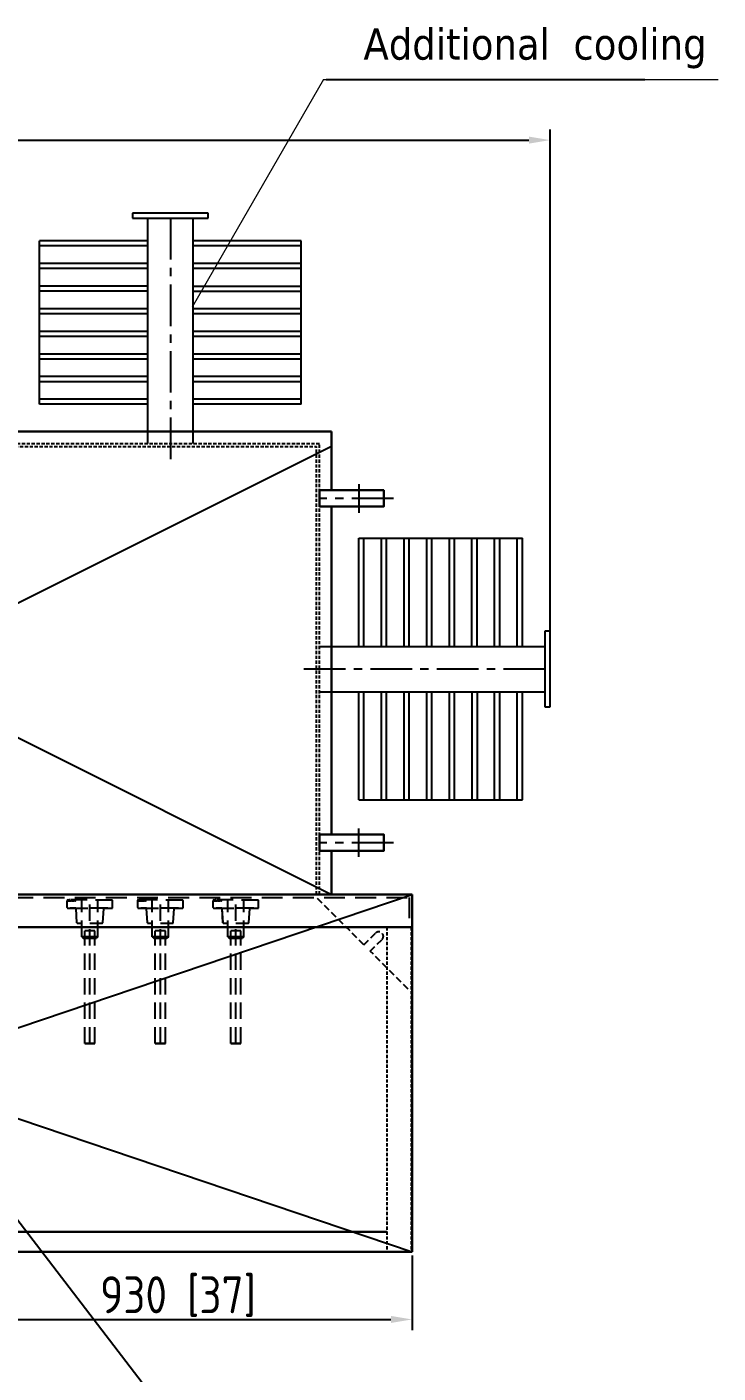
# Model space of a CAD drawing. Header units: inches. Extents: x 198356 to 209798, y -190593 to -183267.
# Drawn here: x 200981 to 202354, y -189080 to -186406 of the extents above; entities that cross this region are included whole.
import ezdxf

# ---------------------------------------------------------------- set-up
doc = ezdxf.new("R2010")
doc.units = ezdxf.units.IN
doc.header["$LTSCALE"] = 13
for name, pattern in [('CENTERX2', [101.6, 63.5, -12.7, 12.7, -12.7]), ('DASHED', [0.75, 0.5, -0.25]), ('HIDDEN', [9.525, 6.35, -3.175])]:
    doc.linetypes.add(name, pattern=pattern)
for name, color, linetype in [('1', 4, 'Continuous'), ('4虚线层', 6, 'DASHED'), ('粗实线', 4, 'Continuous'), ('虚线', 6, 'HIDDEN')]:
    doc.layers.add(name, color=color, linetype=linetype)
for name, color, linetype, lineweight in [('2细实线', 3, 'Continuous', 20), ('标注、文本', 3, 'Continuous', 25), ('铁心', 3, 'Continuous', 0)]:
    doc.layers.add(name, color=color, linetype=linetype, lineweight=lineweight)
doc.styles.get("Standard").update_dxf_attribs({"font": 'gbenor.shx', "bigfont": 'gbcbig.shx'})
doc.styles.add('Tahoma_txtstyle_30.40_0_0', font='tahoma.ttf')
doc.dimstyles.new('英寸 1-10', dxfattribs={"dimscale": 14, "dimtxt": 3.5, "dimasz": 2, "dimexe": 1.5, "dimexo": 0.5, "dimgap": 0.5, "dimtad": 1, "dimtoh": 1, "dimdec": 0, "dimdsep": 46, "dimtxsty": 'Standard', "dimcen": 2.5, "dimclrd": 3, "dimclre": 3, "dimclrt": 3, "dimadec": 0, "dimazin": 2, "dimtfac": 1, "dimtdec": 0, "dimtmove": 0, "dimatfit": 2, "dimfxl": 1, "dimarcsym": 0})

# ---------------------------------------------------------------- blocks, each defined once
blk = doc.blocks.new('*D87')
at = {"layer": '2细实线', "color": 3, "linetype": 'ByBlock', "lineweight": -2}
for p, q in [((200815.8, -188833.9), (200815.8, -188994.8)), ((201745.8, -188846.5), (201745.8, -188994.8)), ((200857.8, -188973.8), (201703.8, -188973.8))]:
    blk.add_line(p, q, dxfattribs=at)
at = {"layer": '2细实线', "color": 3, "linetype": 'ByBlock'}
for points in [[(200857.8, -188966.8), (200857.8, -188980.8), (200815.8, -188973.8)], [(201703.8, -188966.8), (201703.8, -188980.8), (201745.8, -188973.8)]]:
    blk.add_solid(points, dxfattribs=at)
at = {"layer": 'Defpoints', "color": 0, "linetype": 'ByBlock'}
for p in [(200815.8, -188826.9), (201745.8, -188839.5), (201745.8, -188973.8)]:
    blk.add_point(p, dxfattribs=at)
at = {"layer": '2细实线', "color": 3, "linetype": 'ByBlock', "insert": (201280.8, -188928.5), "char_height": 73.5, "attachment_point": 5}
blk.add_mtext('930 [37]', dxfattribs=at)
blk = doc.blocks.new('*D148')
at = {"layer": '2细实线', "color": 3, "linetype": 'ByBlock', "lineweight": -2}
for p, q in [((199371.8, -187749.5), (199371.8, -186609.5)), ((202019.8, -187749.5), (202019.8, -186609.5)), ((199413.8, -186630.5), (201977.8, -186630.5))]:
    blk.add_line(p, q, dxfattribs=at)
at = {"layer": '2细实线', "color": 3, "linetype": 'ByBlock'}
for points in [[(199413.8, -186623.5), (199413.8, -186637.5), (199371.8, -186630.5)], [(201977.8, -186623.5), (201977.8, -186637.5), (202019.8, -186630.5)]]:
    blk.add_solid(points, dxfattribs=at)
at = {"layer": 'Defpoints', "color": 0, "linetype": 'ByBlock'}
for p in [(202019.8, -186630.5), (199371.8, -187756.5), (202019.8, -187756.5)]:
    blk.add_point(p, dxfattribs=at)
at = {"layer": '2细实线', "color": 3, "linetype": 'ByBlock', "insert": (200695.8, -186585.2), "char_height": 73.5, "attachment_point": 5}
blk.add_mtext('2648 [104]', dxfattribs=at)

msp = doc.modelspace()

# ---------------------------------------------------------------- linework, layer by layer
at = {"layer": '1', "ltscale": 5}
for p, q in [((201340.829, -186775.487), (201190.829, -186775.487)), ((201190.829, -186775.487), (201190.829, -186785.487)), ((201340.829, -186775.487), (201190.829, -186775.487)), ((201190.829, -186775.487), (201190.829, -186785.487)), ((201340.829, -186785.487), (201340.829, -186775.487)), ((201340.829, -186785.487), (201340.829, -186775.487)), ((201190.829, -186785.487), (201340.829, -186785.487)), ((201190.829, -186785.487), (201340.829, -186785.487)), ((201220.829, -187233.487), (201220.829, -186785.487)), ((201220.829, -187233.487), (201220.829, -186785.487)), ((201310.829, -187233.487), (201310.829, -186785.487)), ((201310.829, -187233.487), (201310.829, -186785.487)), ((201005.829, -187155.487), (201005.829, -186830.487)), ((201220.829, -186830.487), (201005.829, -186830.487)), ((201220.829, -186830.487), (201005.829, -186830.487)), ((201220.829, -186830.487), (201005.829, -186830.487)), ((201220.829, -186830.487), (201005.829, -186830.487)), ((201525.829, -186830.487), (201310.829, -186830.487)), ((201525.829, -186830.487), (201310.829, -186830.487)), ((201525.829, -187155.487), (201525.829, -186830.487)), ((201220.829, -186840.487), (201005.829, -186840.487)), ((201220.829, -186840.487), (201005.829, -186840.487)), ((201220.829, -186840.487), (201005.829, -186840.487)), ((201220.829, -186840.487), (201005.829, -186840.487)), ((201525.829, -186840.487), (201310.829, -186840.487)), ((201525.829, -186840.487), (201310.829, -186840.487)), ((201220.829, -186875.487), (201005.829, -186875.487)), ((201220.829, -186875.487), (201005.829, -186875.487)), ((201220.829, -186875.487), (201005.829, -186875.487)), ((201220.829, -186875.487), (201005.829, -186875.487)), ((201525.829, -186875.487), (201310.829, -186875.487)), ((201525.829, -186875.487), (201310.829, -186875.487)), ((201220.829, -186885.487), (201005.829, -186885.487)), ((201220.829, -186885.487), (201005.829, -186885.487)), ((201220.829, -186885.487), (201005.829, -186885.487)), ((201220.829, -186885.487), (201005.829, -186885.487)), ((201525.829, -186885.487), (201310.829, -186885.487)), ((201525.829, -186885.487), (201310.829, -186885.487)), ((201220.829, -186920.487), (201005.829, -186920.487)), ((201220.829, -186920.487), (201005.829, -186920.487)), ((201220.829, -186920.487), (201005.829, -186920.487)), ((201220.829, -186920.487), (201005.829, -186920.487)), ((201220.829, -186930.487), (201005.829, -186930.487)), ((201220.829, -186930.487), (201005.829, -186930.487)), ((201220.829, -186930.487), (201005.829, -186930.487)), ((201220.829, -186930.487), (201005.829, -186930.487)), ((201220.829, -186930.487), (201005.829, -186930.487)), ((201220.829, -186930.487), (201005.829, -186930.487)), ((201310.829, -186920.487), (201525.829, -186920.487)), ((201310.829, -186920.487), (201525.829, -186920.487)), ((201310.829, -186920.487), (201525.829, -186920.487)), ((201310.829, -186920.487), (201525.829, -186920.487)), ((201310.829, -186930.487), (201525.829, -186930.487)), ((201310.829, -186930.487), (201525.829, -186930.487)), ((201310.829, -186930.487), (201525.829, -186930.487)), ((201310.829, -186930.487), (201525.829, -186930.487)), ((201310.829, -186930.487), (201525.829, -186930.487)), ((201310.829, -186930.487), (201525.829, -186930.487)), ((201220.829, -186965.487), (201005.829, -186965.487)), ((201220.829, -186965.487), (201005.829, -186965.487)), ((201220.829, -186965.487), (201005.829, -186965.487)), ((201220.829, -186965.487), (201005.829, -186965.487)), ((201220.829, -186965.487), (201005.829, -186965.487)), ((201220.829, -186965.487), (201005.829, -186965.487)), ((201220.829, -186965.487), (201005.829, -186965.487)), ((201220.829, -186965.487), (201005.829, -186965.487)), ((201220.829, -186975.487), (201005.829, -186975.487)), ((201220.829, -186975.487), (201005.829, -186975.487)), ((201220.829, -186975.487), (201005.829, -186975.487)), ((201220.829, -186975.487), (201005.829, -186975.487)), ((201220.829, -186975.487), (201005.829, -186975.487)), ((201220.829, -186975.487), (201005.829, -186975.487)), ((201220.829, -186975.487), (201005.829, -186975.487)), ((201220.829, -186975.487), (201005.829, -186975.487)), ((201525.829, -186965.487), (201310.829, -186965.487)), ((201525.829, -186965.487), (201310.829, -186965.487)), ((201525.829, -186965.487), (201310.829, -186965.487)), ((201525.829, -186965.487), (201310.829, -186965.487)), ((201525.829, -186975.487), (201310.829, -186975.487)), ((201525.829, -186975.487), (201310.829, -186975.487)), ((201525.829, -186975.487), (201310.829, -186975.487)), ((201525.829, -186975.487), (201310.829, -186975.487)), ((201220.829, -187010.487), (201005.829, -187010.487)), ((201220.829, -187010.487), (201005.829, -187010.487)), ((201220.829, -187010.487), (201005.829, -187010.487)), ((201220.829, -187010.487), (201005.829, -187010.487)), ((201220.829, -187010.487), (201005.829, -187010.487)), ((201220.829, -187010.487), (201005.829, -187010.487)), ((201220.829, -187010.487), (201005.829, -187010.487)), ((201220.829, -187010.487), (201005.829, -187010.487)), ((201525.829, -187010.487), (201310.829, -187010.487)), ((201525.829, -187010.487), (201310.829, -187010.487)), ((201525.829, -187010.487), (201310.829, -187010.487)), ((201525.829, -187010.487), (201310.829, -187010.487)), ((201220.829, -187020.487), (201005.829, -187020.487)), ((201220.829, -187020.487), (201005.829, -187020.487)), ((201220.829, -187020.487), (201005.829, -187020.487)), ((201220.829, -187020.487), (201005.829, -187020.487)), ((201220.829, -187020.487), (201005.829, -187020.487)), ((201220.829, -187020.487), (201005.829, -187020.487)), ((201220.829, -187020.487), (201005.829, -187020.487)), ((201220.829, -187020.487), (201005.829, -187020.487)), ((201525.829, -187020.487), (201310.829, -187020.487)), ((201525.829, -187020.487), (201310.829, -187020.487)), ((201525.829, -187020.487), (201310.829, -187020.487)), ((201525.829, -187020.487), (201310.829, -187020.487)), ((201220.829, -187055.487), (201005.829, -187055.487)), ((201220.829, -187055.487), (201005.829, -187055.487)), ((201220.829, -187055.487), (201005.829, -187055.487)), ((201220.829, -187055.487), (201005.829, -187055.487)), ((201220.829, -187055.487), (201005.829, -187055.487)), ((201220.829, -187055.487), (201005.829, -187055.487)), ((201220.829, -187055.487), (201005.829, -187055.487)), ((201220.829, -187055.487), (201005.829, -187055.487)), ((201220.829, -187065.487), (201005.829, -187065.487)), ((201220.829, -187065.487), (201005.829, -187065.487)), ((201220.829, -187065.487), (201005.829, -187065.487)), ((201220.829, -187065.487), (201005.829, -187065.487)), ((201220.829, -187065.487), (201005.829, -187065.487)), ((201220.829, -187065.487), (201005.829, -187065.487)), ((201220.829, -187065.487), (201005.829, -187065.487)), ((201220.829, -187065.487), (201005.829, -187065.487)), ((201525.829, -187055.487), (201310.829, -187055.487)), ((201525.829, -187055.487), (201310.829, -187055.487)), ((201525.829, -187055.487), (201310.829, -187055.487)), ((201525.829, -187055.487), (201310.829, -187055.487)), ((201525.829, -187065.487), (201310.829, -187065.487)), ((201525.829, -187065.487), (201310.829, -187065.487)), ((201525.829, -187065.487), (201310.829, -187065.487)), ((201525.829, -187065.487), (201310.829, -187065.487)), ((201220.829, -187100.487), (201005.829, -187100.487)), ((201220.829, -187100.487), (201005.829, -187100.487)), ((201220.829, -187100.487), (201005.829, -187100.487)), ((201220.829, -187100.487), (201005.829, -187100.487)), ((201220.829, -187100.487), (201005.829, -187100.487)), ((201220.829, -187100.487), (201005.829, -187100.487)), ((201220.829, -187100.487), (201005.829, -187100.487)), ((201220.829, -187100.487), (201005.829, -187100.487)), ((201220.829, -187110.487), (201005.829, -187110.487)), ((201220.829, -187110.487), (201005.829, -187110.487)), ((201220.829, -187110.487), (201005.829, -187110.487)), ((201220.829, -187110.487), (201005.829, -187110.487)), ((201220.829, -187110.487), (201005.829, -187110.487)), ((201220.829, -187110.487), (201005.829, -187110.487)), ((201220.829, -187110.487), (201005.829, -187110.487)), ((201220.829, -187110.487), (201005.829, -187110.487)), ((201525.829, -187100.487), (201310.829, -187100.487)), ((201525.829, -187100.487), (201310.829, -187100.487)), ((201525.829, -187100.487), (201310.829, -187100.487)), ((201525.829, -187100.487), (201310.829, -187100.487)), ((201525.829, -187110.487), (201310.829, -187110.487)), ((201525.829, -187110.487), (201310.829, -187110.487)), ((201525.829, -187110.487), (201310.829, -187110.487)), ((201525.829, -187110.487), (201310.829, -187110.487)), ((201220.829, -187145.487), (201005.829, -187145.487)), ((201220.829, -187145.487), (201005.829, -187145.487)), ((201220.829, -187145.487), (201005.829, -187145.487)), ((201220.829, -187145.487), (201005.829, -187145.487)), ((201525.829, -187145.487), (201310.829, -187145.487)), ((201525.829, -187145.487), (201310.829, -187145.487)), ((201220.829, -187155.487), (201005.829, -187155.487)), ((201220.829, -187155.487), (201005.829, -187155.487)), ((201220.829, -187155.487), (201005.829, -187155.487)), ((201220.829, -187155.487), (201005.829, -187155.487)), ((201525.829, -187155.487), (201310.829, -187155.487)), ((201525.829, -187155.487), (201310.829, -187155.487)), ((201310.829, -187172.569), (201310.829, -187172.569)), ((201310.829, -187172.569), (201310.829, -187172.569)), ((201639.829, -187421.487), (201964.829, -187421.487)), ((201639.829, -187636.487), (201639.829, -187421.487)), ((201639.829, -187636.487), (201639.829, -187421.487)), ((201639.829, -187636.487), (201639.829, -187421.487)), ((201639.829, -187636.487), (201639.829, -187421.487)), ((201649.829, -187636.487), (201649.829, -187421.487)), ((201649.829, -187636.487), (201649.829, -187421.487)), ((201649.829, -187636.487), (201649.829, -187421.487)), ((201649.829, -187636.487), (201649.829, -187421.487)), ((201684.829, -187636.487), (201684.829, -187421.487)), ((201684.829, -187636.487), (201684.829, -187421.487)), ((201684.829, -187636.487), (201684.829, -187421.487)), ((201684.829, -187636.487), (201684.829, -187421.487)), ((201684.829, -187636.487), (201684.829, -187421.487)), ((201684.829, -187636.487), (201684.829, -187421.487)), ((201684.829, -187636.487), (201684.829, -187421.487)), ((201684.829, -187636.487), (201684.829, -187421.487)), ((201694.829, -187636.487), (201694.829, -187421.487)), ((201694.829, -187636.487), (201694.829, -187421.487)), ((201694.829, -187636.487), (201694.829, -187421.487)), ((201694.829, -187636.487), (201694.829, -187421.487)), ((201694.829, -187636.487), (201694.829, -187421.487)), ((201694.829, -187636.487), (201694.829, -187421.487)), ((201694.829, -187636.487), (201694.829, -187421.487)), ((201694.829, -187636.487), (201694.829, -187421.487)), ((201729.829, -187636.487), (201729.829, -187421.487)), ((201729.829, -187636.487), (201729.829, -187421.487)), ((201729.829, -187636.487), (201729.829, -187421.487)), ((201729.829, -187636.487), (201729.829, -187421.487)), ((201729.829, -187636.487), (201729.829, -187421.487)), ((201729.829, -187636.487), (201729.829, -187421.487)), ((201729.829, -187636.487), (201729.829, -187421.487)), ((201729.829, -187636.487), (201729.829, -187421.487)), ((201739.829, -187636.487), (201739.829, -187421.487)), ((201739.829, -187636.487), (201739.829, -187421.487)), ((201739.829, -187636.487), (201739.829, -187421.487)), ((201739.829, -187636.487), (201739.829, -187421.487)), ((201739.829, -187636.487), (201739.829, -187421.487)), ((201739.829, -187636.487), (201739.829, -187421.487)), ((201739.829, -187636.487), (201739.829, -187421.487)), ((201739.829, -187636.487), (201739.829, -187421.487)), ((201774.829, -187636.487), (201774.829, -187421.487)), ((201774.829, -187636.487), (201774.829, -187421.487)), ((201774.829, -187636.487), (201774.829, -187421.487)), ((201774.829, -187636.487), (201774.829, -187421.487)), ((201774.829, -187636.487), (201774.829, -187421.487)), ((201774.829, -187636.487), (201774.829, -187421.487)), ((201774.829, -187636.487), (201774.829, -187421.487)), ((201774.829, -187636.487), (201774.829, -187421.487)), ((201784.829, -187636.487), (201784.829, -187421.487)), ((201784.829, -187636.487), (201784.829, -187421.487)), ((201784.829, -187636.487), (201784.829, -187421.487)), ((201784.829, -187636.487), (201784.829, -187421.487)), ((201784.829, -187636.487), (201784.829, -187421.487)), ((201784.829, -187636.487), (201784.829, -187421.487)), ((201784.829, -187636.487), (201784.829, -187421.487)), ((201784.829, -187636.487), (201784.829, -187421.487)), ((201819.829, -187636.487), (201819.829, -187421.487)), ((201819.829, -187636.487), (201819.829, -187421.487)), ((201819.829, -187636.487), (201819.829, -187421.487)), ((201819.829, -187636.487), (201819.829, -187421.487)), ((201819.829, -187636.487), (201819.829, -187421.487)), ((201819.829, -187636.487), (201819.829, -187421.487)), ((201819.829, -187636.487), (201819.829, -187421.487)), ((201819.829, -187636.487), (201819.829, -187421.487)), ((201829.829, -187636.487), (201829.829, -187421.487)), ((201829.829, -187636.487), (201829.829, -187421.487)), ((201829.829, -187636.487), (201829.829, -187421.487)), ((201829.829, -187636.487), (201829.829, -187421.487)), ((201829.829, -187636.487), (201829.829, -187421.487)), ((201829.829, -187636.487), (201829.829, -187421.487)), ((201829.829, -187636.487), (201829.829, -187421.487)), ((201829.829, -187636.487), (201829.829, -187421.487)), ((201864.829, -187636.487), (201864.829, -187421.487)), ((201864.829, -187636.487), (201864.829, -187421.487)), ((201864.829, -187636.487), (201864.829, -187421.487)), ((201864.829, -187636.487), (201864.829, -187421.487)), ((201864.829, -187636.487), (201864.829, -187421.487)), ((201864.829, -187636.487), (201864.829, -187421.487)), ((201874.829, -187636.487), (201874.829, -187421.487)), ((201874.829, -187636.487), (201874.829, -187421.487)), ((201874.829, -187636.487), (201874.829, -187421.487)), ((201874.829, -187636.487), (201874.829, -187421.487)), ((201909.829, -187636.487), (201909.829, -187421.487)), ((201909.829, -187636.487), (201909.829, -187421.487)), ((201909.829, -187636.487), (201909.829, -187421.487)), ((201909.829, -187636.487), (201909.829, -187421.487)), ((201919.829, -187636.487), (201919.829, -187421.487)), ((201919.829, -187636.487), (201919.829, -187421.487)), ((201919.829, -187636.487), (201919.829, -187421.487)), ((201919.829, -187636.487), (201919.829, -187421.487)), ((201954.829, -187636.487), (201954.829, -187421.487)), ((201954.829, -187636.487), (201954.829, -187421.487)), ((201954.829, -187636.487), (201954.829, -187421.487)), ((201954.829, -187636.487), (201954.829, -187421.487)), ((201964.829, -187636.487), (201964.829, -187421.487)), ((201964.829, -187636.487), (201964.829, -187421.487)), ((201964.829, -187636.487), (201964.829, -187421.487)), ((201964.829, -187636.487), (201964.829, -187421.487)), ((202009.829, -187606.487), (202009.829, -187756.487)), ((202019.829, -187606.487), (202009.829, -187606.487)), ((202009.829, -187606.487), (202009.829, -187756.487)), ((202019.829, -187606.487), (202009.829, -187606.487)), ((202019.829, -187756.487), (202019.829, -187606.487)), ((202019.829, -187756.487), (202019.829, -187606.487)), ((201561.829, -187636.487), (202009.829, -187636.487)), ((201561.829, -187636.487), (202009.829, -187636.487)), ((201561.829, -187726.487), (202009.829, -187726.487)), ((201561.829, -187726.487), (202009.829, -187726.487)), ((201639.829, -187941.487), (201639.829, -187726.487)), ((201639.829, -187941.487), (201639.829, -187726.487)), ((201649.829, -187941.487), (201649.829, -187726.487)), ((201649.829, -187941.487), (201649.829, -187726.487)), ((201684.829, -187941.487), (201684.829, -187726.487)), ((201684.829, -187941.487), (201684.829, -187726.487)), ((201684.829, -187941.487), (201684.829, -187726.487)), ((201684.829, -187941.487), (201684.829, -187726.487)), ((201694.829, -187941.487), (201694.829, -187726.487)), ((201694.829, -187941.487), (201694.829, -187726.487)), ((201694.829, -187941.487), (201694.829, -187726.487)), ((201694.829, -187941.487), (201694.829, -187726.487)), ((201729.829, -187941.487), (201729.829, -187726.487)), ((201729.829, -187941.487), (201729.829, -187726.487)), ((201729.829, -187941.487), (201729.829, -187726.487)), ((201729.829, -187941.487), (201729.829, -187726.487)), ((201739.829, -187941.487), (201739.829, -187726.487)), ((201739.829, -187941.487), (201739.829, -187726.487)), ((201739.829, -187941.487), (201739.829, -187726.487)), ((201739.829, -187941.487), (201739.829, -187726.487)), ((201774.829, -187941.487), (201774.829, -187726.487)), ((201774.829, -187941.487), (201774.829, -187726.487)), ((201774.829, -187941.487), (201774.829, -187726.487)), ((201774.829, -187941.487), (201774.829, -187726.487)), ((201784.829, -187941.487), (201784.829, -187726.487)), ((201784.829, -187941.487), (201784.829, -187726.487)), ((201784.829, -187941.487), (201784.829, -187726.487)), ((201784.829, -187941.487), (201784.829, -187726.487)), ((201819.829, -187941.487), (201819.829, -187726.487)), ((201819.829, -187941.487), (201819.829, -187726.487)), ((201819.829, -187941.487), (201819.829, -187726.487)), ((201819.829, -187941.487), (201819.829, -187726.487)), ((201829.829, -187941.487), (201829.829, -187726.487)), ((201829.829, -187941.487), (201829.829, -187726.487)), ((201829.829, -187941.487), (201829.829, -187726.487)), ((201829.829, -187941.487), (201829.829, -187726.487)), ((201864.829, -187726.487), (201864.829, -187941.487)), ((201864.829, -187726.487), (201864.829, -187941.487)), ((201864.829, -187726.487), (201864.829, -187941.487)), ((201864.829, -187726.487), (201864.829, -187941.487)), ((201864.829, -187726.487), (201864.829, -187941.487)), ((201864.829, -187726.487), (201864.829, -187941.487)), ((201874.829, -187726.487), (201874.829, -187941.487)), ((201874.829, -187726.487), (201874.829, -187941.487)), ((201874.829, -187726.487), (201874.829, -187941.487)), ((201874.829, -187726.487), (201874.829, -187941.487)), ((201909.829, -187941.487), (201909.829, -187726.487)), ((201909.829, -187941.487), (201909.829, -187726.487)), ((201919.829, -187941.487), (201919.829, -187726.487)), ((201919.829, -187941.487), (201919.829, -187726.487)), ((201954.829, -187941.487), (201954.829, -187726.487)), ((201954.829, -187941.487), (201954.829, -187726.487)), ((201964.829, -187941.487), (201964.829, -187726.487)), ((201964.829, -187941.487), (201964.829, -187726.487)), ((202009.829, -187756.487), (202019.829, -187756.487)), ((202009.829, -187756.487), (202019.829, -187756.487)), ((201639.829, -187941.487), (201964.829, -187941.487))]:
    msp.add_line(p, q, dxfattribs=at)
at = {"layer": '1', "color": 1, "linetype": 'CENTERX2', "lineweight": -3, "ltscale": 0.1}
for p, q in [((201265.829, -186785.487), (201265.829, -187267.195)), ((201265.829, -186785.487), (201265.829, -187267.195)), ((201640.366, -187314.118), (201640.366, -187370.85)), ((201708.796, -187342.484), (201561.829, -187342.484)), ((202009.829, -187681.487), (201528.121, -187681.487)), ((202009.829, -187681.487), (201528.121, -187681.487)), ((201640.366, -188054.855), (201640.366, -187998.124)), ((201708.796, -188026.49), (201561.829, -188026.49))]:
    msp.add_line(p, q, dxfattribs=at)
at = {"layer": '2细实线', "linetype": 'ByBlock', "ltscale": 31.661754}
msp.add_line((201569.938, -186509.742), (201308.759, -186962.116), dxfattribs=at)
at = {"layer": '4虚线层'}
for p, q in [((199829.829, -187233.487), (201561.829, -187233.487)), ((199835.829, -187239.487), (201555.829, -187239.487)), ((201555.829, -188129.487), (201555.829, -187239.487)), ((201561.829, -188129.487), (201561.829, -187233.487)), ((201695.829, -188194.487), (201695.829, -188839.487)), ((201743.829, -188194.487), (201743.829, -188839.487))]:
    msp.add_line(p, q, dxfattribs=at)
at = {"layer": '4虚线层', "ltscale": 5}
for p, q in [((201089.82, -188213.487), (201089.82, -188140.487)), ((201105.829, -188425.487), (201105.828, -188140.487)), ((201121.836, -188213.487), (201121.835, -188140.487)), ((201229.82, -188213.487), (201229.82, -188140.487)), ((201245.829, -188425.487), (201245.828, -188140.487)), ((201261.836, -188213.487), (201261.835, -188140.487)), ((201379.821, -188213.487), (201379.821, -188140.487)), ((201395.83, -188425.487), (201395.828, -188140.487)), ((201411.837, -188213.487), (201411.836, -188140.487)), ((201060.839, -188155.487), (201060.839, -188142.969)), ((201061.839, -188141.97), (201066.846, -188141.987)), ((201061.839, -188156.487), (201077.403, -188156.487)), ((201077.385, -188156.487), (201066.82, -188156.487)), ((201077.397, -188156.487), (201066.832, -188156.487)), ((201066.846, -188142.543), (201066.846, -188141.987)), ((201068.791, -188142.543), (201066.846, -188142.543)), ((201068.791, -188141.987), (201068.791, -188142.543)), ((201068.791, -188141.987), (201068.791, -188142.543)), ((201069.74, -188141.987), (201068.791, -188141.987)), ((201069.74, -188142.543), (201069.74, -188141.987)), ((201071.685, -188142.543), (201069.74, -188142.543)), ((201072.634, -188141.987), (201071.685, -188141.987)), ((201071.685, -188141.987), (201071.685, -188142.543)), ((201071.685, -188141.987), (201071.685, -188142.543)), ((201072.634, -188142.543), (201072.634, -188141.987)), ((201074.579, -188142.543), (201072.634, -188142.543)), ((201076.339, -188141.987), (201074.579, -188141.987)), ((201074.579, -188141.987), (201074.579, -188142.543)), ((201080.258, -188185.554), (201078.382, -188157.421)), ((201080.27, -188185.554), (201078.395, -188157.421)), ((201131.382, -188185.554), (201133.258, -188157.421)), ((201131.395, -188185.554), (201133.27, -188157.421)), ((201134.256, -188156.487), (201144.822, -188156.489)), ((201134.268, -188156.487), (201144.834, -188156.489)), ((201134.274, -188156.487), (201149.839, -188156.487)), ((201150.839, -188155.487), (201150.839, -188141.487)), ((201200.839, -188155.487), (201200.839, -188142.969)), ((201201.839, -188141.97), (201206.846, -188141.987)), ((201201.839, -188156.487), (201217.403, -188156.487)), ((201217.385, -188156.487), (201206.82, -188156.487)), ((201217.397, -188156.487), (201206.832, -188156.487)), ((201206.846, -188142.543), (201206.846, -188141.987)), ((201208.791, -188142.543), (201206.846, -188142.543)), ((201208.791, -188141.987), (201208.791, -188142.543)), ((201208.791, -188141.987), (201208.791, -188142.543)), ((201209.74, -188141.987), (201208.791, -188141.987)), ((201209.74, -188142.543), (201209.74, -188141.987)), ((201211.685, -188142.543), (201209.74, -188142.543)), ((201212.634, -188141.987), (201211.685, -188141.987)), ((201211.685, -188141.987), (201211.685, -188142.543)), ((201211.685, -188141.987), (201211.685, -188142.543)), ((201212.634, -188142.543), (201212.634, -188141.987)), ((201214.579, -188142.543), (201212.634, -188142.543)), ((201216.339, -188141.987), (201214.579, -188141.987)), ((201214.579, -188141.987), (201214.579, -188142.543)), ((201220.258, -188185.554), (201218.382, -188157.421)), ((201220.27, -188185.554), (201218.395, -188157.421)), ((201271.382, -188185.554), (201273.258, -188157.421)), ((201271.395, -188185.554), (201273.27, -188157.421)), ((201274.256, -188156.487), (201284.822, -188156.489)), ((201274.268, -188156.487), (201284.834, -188156.489)), ((201274.274, -188156.487), (201289.839, -188156.487)), ((201290.839, -188155.487), (201290.839, -188141.487)), ((201350.84, -188155.487), (201350.84, -188142.969)), ((201351.84, -188141.97), (201356.847, -188141.987)), ((201351.84, -188156.487), (201367.404, -188156.487)), ((201367.386, -188156.487), (201356.821, -188156.487)), ((201367.398, -188156.487), (201356.833, -188156.487)), ((201356.847, -188142.543), (201356.847, -188141.987)), ((201358.792, -188142.543), (201356.847, -188142.543)), ((201358.792, -188141.987), (201358.792, -188142.543)), ((201358.792, -188141.987), (201358.792, -188142.543)), ((201359.741, -188141.987), (201358.792, -188141.987)), ((201359.741, -188142.543), (201359.741, -188141.987)), ((201361.686, -188142.543), (201359.741, -188142.543)), ((201362.635, -188141.987), (201361.686, -188141.987)), ((201361.686, -188141.987), (201361.686, -188142.543)), ((201361.686, -188141.987), (201361.686, -188142.543)), ((201362.635, -188142.543), (201362.635, -188141.987)), ((201364.58, -188142.543), (201362.635, -188142.543)), ((201366.34, -188141.987), (201364.58, -188141.987)), ((201364.58, -188141.987), (201364.58, -188142.543)), ((201370.259, -188185.554), (201368.383, -188157.421)), ((201370.271, -188185.554), (201368.396, -188157.421)), ((201421.383, -188185.554), (201423.259, -188157.421)), ((201421.396, -188185.554), (201423.271, -188157.421)), ((201424.257, -188156.487), (201434.823, -188156.489)), ((201424.269, -188156.487), (201434.835, -188156.489)), ((201424.275, -188156.487), (201439.84, -188156.487)), ((201440.84, -188155.487), (201440.84, -188141.487)), ((201081.256, -188186.487), (201089.82, -188186.487)), ((201081.268, -188186.487), (201089.832, -188186.487)), ((201105.822, -188186.487), (201130.385, -188186.487)), ((201105.834, -188186.487), (201130.397, -188186.487)), ((201121.82, -188213.487), (201121.82, -188186.487)), ((201221.256, -188186.487), (201229.82, -188186.487)), ((201221.268, -188186.487), (201229.832, -188186.487)), ((201245.822, -188186.487), (201270.385, -188186.487)), ((201245.834, -188186.487), (201270.397, -188186.487)), ((201261.82, -188213.487), (201261.82, -188186.487)), ((201371.257, -188186.487), (201379.821, -188186.487)), ((201371.269, -188186.487), (201379.833, -188186.487)), ((201395.823, -188186.487), (201420.386, -188186.487)), ((201395.835, -188186.487), (201420.398, -188186.487)), ((201411.821, -188213.487), (201411.821, -188186.487)), ((201089.816, -188213.487), (201092.816, -188216.487)), ((201121.816, -188213.487), (201089.816, -188213.487)), ((201089.82, -188213.487), (201092.82, -188216.487)), ((201121.82, -188213.487), (201089.82, -188213.487)), ((201092.816, -188216.487), (201118.816, -188216.487)), ((201092.82, -188216.487), (201118.82, -188216.487)), ((201095.829, -188425.487), (201095.828, -188201.487)), ((201115.829, -188425.487), (201115.828, -188201.487)), ((201121.816, -188213.487), (201118.816, -188216.487)), ((201121.82, -188213.487), (201118.82, -188216.487)), ((201229.816, -188213.487), (201232.816, -188216.487)), ((201261.816, -188213.487), (201229.816, -188213.487)), ((201229.82, -188213.487), (201232.82, -188216.487)), ((201261.82, -188213.487), (201229.82, -188213.487)), ((201232.816, -188216.487), (201258.816, -188216.487)), ((201232.82, -188216.487), (201258.82, -188216.487)), ((201235.829, -188425.487), (201235.828, -188201.487)), ((201255.829, -188425.487), (201255.828, -188201.487)), ((201261.816, -188213.487), (201258.816, -188216.487)), ((201261.82, -188213.487), (201258.82, -188216.487)), ((201379.817, -188213.487), (201382.817, -188216.487)), ((201411.817, -188213.487), (201379.817, -188213.487)), ((201379.821, -188213.487), (201382.821, -188216.487)), ((201411.821, -188213.487), (201379.821, -188213.487)), ((201382.817, -188216.487), (201408.817, -188216.487)), ((201382.821, -188216.487), (201408.821, -188216.487)), ((201385.83, -188425.487), (201385.829, -188201.487)), ((201405.83, -188425.487), (201405.829, -188201.487)), ((201411.817, -188213.487), (201408.817, -188216.487)), ((201411.821, -188213.487), (201408.821, -188216.487)), ((201115.829, -188425.487), (201095.829, -188425.487)), ((201115.829, -188425.487), (201095.829, -188425.487)), ((201095.829, -188425.487), (201115.829, -188425.487)), ((201255.829, -188425.487), (201235.829, -188425.487)), ((201255.829, -188425.487), (201235.829, -188425.487)), ((201235.829, -188425.487), (201255.829, -188425.487)), ((201405.83, -188425.487), (201385.83, -188425.487)), ((201405.83, -188425.487), (201385.83, -188425.487)), ((201385.83, -188425.487), (201405.83, -188425.487))]:
    msp.add_line(p, q, dxfattribs=at)
at = {"layer": '4虚线层', "ltscale": 2}
for p, q in [((201650.11, -188229.478), (201556.118, -188135.487)), ((201650.11, -188229.478), (201673.444, -188206.144)), ((201662.838, -188242.206), (201686.172, -188218.872)), ((201737.829, -188317.198), (201662.838, -188242.206))]:
    msp.add_line(p, q, dxfattribs=at)
at = {"layer": '4虚线层', "ltscale": 5}
for points in [[(201062.455, -188139.748), (201060.753, -188140.812), (201060.434, -188142.195)], [(201066.764, -188140.014), (201064.53, -188140.227), (201062.987, -188140.599), (201062.668, -188141.982)], [(201149.231, -188140.693), (201066.764, -188140.014), (201065.222, -188140.387), (201064.902, -188141.77)], [(201202.455, -188139.748), (201200.753, -188140.812), (201200.434, -188142.195)], [(201206.764, -188140.014), (201204.53, -188140.227), (201202.987, -188140.599), (201202.668, -188141.982)], [(201289.231, -188140.693), (201206.764, -188140.014), (201205.222, -188140.387), (201204.902, -188141.77)], [(201352.456, -188139.748), (201350.754, -188140.812), (201350.435, -188142.195)], [(201356.765, -188140.014), (201354.531, -188140.227), (201352.988, -188140.599), (201352.669, -188141.982)], [(201439.232, -188140.693), (201356.765, -188140.014), (201355.222, -188140.387), (201354.903, -188141.77)], [(201128.521, -188156.457), (201105.967, -188156.349)], [(201268.521, -188156.457), (201245.967, -188156.349)], [(201418.522, -188156.457), (201395.968, -188156.349)]]:
    msp.add_lwpolyline(points, dxfattribs=at)
for centre, radius, start, end in [((201076.339, -188139.987), 2, 270, 0), ((201076.339, -188139.987), 2, 270, 0), ((201149.839, -188141.487), 1, 0, 90), ((201216.339, -188139.987), 2, 270, 0), ((201216.339, -188139.987), 2, 270, 0), ((201289.839, -188141.487), 1, 0, 90), ((201366.34, -188139.987), 2, 270, 0), ((201366.34, -188139.987), 2, 270, 0), ((201439.84, -188141.487), 1, 0, 90), ((201061.839, -188142.97), 1, 90, 180), ((201061.839, -188155.487), 1, 180, 270), ((201077.385, -188157.487), 1, 3.814075, 90), ((201077.397, -188157.487), 1, 3.814075, 90), ((201077.403, -188157.487), 1, 3.814075, 90), ((201134.256, -188157.487), 1, 90, 176.185925), ((201134.268, -188157.487), 1, 90, 176.185925), ((201134.274, -188157.487), 1, 90, 176.185925), ((201149.839, -188155.487), 1, 270, 0), ((201201.839, -188142.97), 1, 90, 180), ((201201.839, -188155.487), 1, 180, 270), ((201217.385, -188157.487), 1, 3.814075, 90), ((201217.397, -188157.487), 1, 3.814075, 90), ((201217.403, -188157.487), 1, 3.814075, 90), ((201274.256, -188157.487), 1, 90, 176.185925), ((201274.268, -188157.487), 1, 90, 176.185925), ((201274.274, -188157.487), 1, 90, 176.185925), ((201289.839, -188155.487), 1, 270, 0), ((201351.84, -188142.97), 1, 90, 180), ((201351.84, -188155.487), 1, 180, 270), ((201367.386, -188157.487), 1, 3.814075, 90), ((201367.398, -188157.487), 1, 3.814075, 90), ((201367.404, -188157.487), 1, 3.814075, 90), ((201424.257, -188157.487), 1, 90, 176.185925), ((201424.269, -188157.487), 1, 90, 176.185925), ((201424.275, -188157.487), 1, 90, 176.185925), ((201439.84, -188155.487), 1, 270, 0), ((201081.256, -188185.487), 1, 183.814075, 270), ((201081.268, -188185.487), 1, 183.814075, 270), ((201130.385, -188185.487), 1, 270, 356.185925), ((201130.397, -188185.487), 1, 270, 356.185925), ((201221.256, -188185.487), 1, 183.814075, 270), ((201221.268, -188185.487), 1, 183.814075, 270), ((201270.385, -188185.487), 1, 270, 356.185925), ((201270.397, -188185.487), 1, 270, 356.185925), ((201371.257, -188185.487), 1, 183.814075, 270), ((201371.269, -188185.487), 1, 183.814075, 270), ((201420.386, -188185.487), 1, 270, 356.185925), ((201420.398, -188185.487), 1, 270, 356.185925)]:
    msp.add_arc(centre, radius, start, end, dxfattribs=at)
at = {"layer": '4虚线层', "ltscale": 2}
msp.add_arc((201679.808, -188212.508), 9, 315, 135, dxfattribs=at)
at = {"layer": '4虚线层', "ltscale": 5}
for points in [[(201069.476, -188156.665), (201069.476, -188156.665), (201105.967, -188156.349), (201105.967, -188156.349)], [(201069.476, -188156.665), (201069.476, -188156.665), (201070.167, -188156.824), (201070.167, -188156.824)], [(201141.607, -188156.565), (201141.607, -188156.565), (201105.967, -188156.349), (201105.967, -188156.349)], [(201209.476, -188156.665), (201209.476, -188156.665), (201245.967, -188156.349), (201245.967, -188156.349)], [(201209.476, -188156.665), (201209.476, -188156.665), (201210.167, -188156.824), (201210.167, -188156.824)], [(201281.607, -188156.565), (201281.607, -188156.565), (201245.967, -188156.349), (201245.967, -188156.349)], [(201359.477, -188156.665), (201359.477, -188156.665), (201395.968, -188156.349), (201395.968, -188156.349)], [(201359.477, -188156.665), (201359.477, -188156.665), (201360.168, -188156.824), (201360.168, -188156.824)], [(201431.608, -188156.565), (201431.608, -188156.565), (201395.968, -188156.349), (201395.968, -188156.349)]]:
    msp.add_open_spline(points, degree=3, dxfattribs=at)
at = {"layer": '标注、文本'}
for p, q in [((201574.938, -186509.742), (202207.946, -186509.742)), ((199645.829, -188129.487), (201745.829, -188839.487)), ((199645.829, -188839.487), (201745.829, -188129.487)), ((201115.828, -188201.487), (201095.828, -188201.487)), ((201255.828, -188201.487), (201235.828, -188201.487)), ((201405.829, -188201.487), (201385.829, -188201.487))]:
    msp.add_line(p, q, dxfattribs=at)
at = {"layer": '标注、文本', "color": 4, "lineweight": 30}
for p, q in [((199805.829, -187209.487), (201585.829, -187209.487)), ((201585.829, -187326.185), (201585.829, -187209.487)), ((201585.829, -188010.19), (201585.829, -187358.784)), ((201585.829, -188129.487), (201585.829, -188042.789)), ((199645.829, -188129.487), (201745.829, -188129.487)), ((201745.829, -188129.487), (201745.829, -188194.487)), ((199645.829, -188194.487), (201745.829, -188194.487)), ((199645.829, -188839.487), (201560.829, -188839.487)), ((199645.829, -188839.487), (201560.829, -188839.487)), ((199645.829, -188839.487), (201560.829, -188839.487))]:
    msp.add_line(p, q, dxfattribs=at)
at = {"layer": '标注、文本', "ltscale": 16.7707}
for p, q in [((199805.829, -187239.487), (201585.829, -188129.487)), ((201585.829, -187239.487), (199805.829, -188129.487)), ((201249.059, -189150.427), (200833.019, -188608.344))]:
    msp.add_line(p, q, dxfattribs=at)
at = {"layer": '粗实线', "lineweight": 30}
for p, q in [((201745.829, -188194.487), (201745.829, -188839.487)), ((199700.829, -188799.487), (201695.829, -188799.487)), ((199645.829, -188839.487), (201745.829, -188839.487))]:
    msp.add_line(p, q, dxfattribs=at)
for points in [[(201561.829, -187358.784), (201561.829, -187326.185), (201689.429, -187326.185), (201689.429, -187358.784)], [(201561.829, -187358.784), (201561.829, -187326.185), (201689.429, -187326.185), (201689.429, -187358.784)], [(201561.829, -188010.19), (201561.829, -188042.789), (201689.429, -188042.789), (201689.429, -188010.19)], [(201561.829, -188010.19), (201561.829, -188042.789), (201689.429, -188042.789), (201689.429, -188010.19)]]:
    msp.add_lwpolyline(points, close=True, dxfattribs=at)
at = {"layer": '虚线', "ltscale": 0.5}
for p, q in [((199651.829, -188135.487), (201739.829, -188135.487)), ((201739.829, -188135.487), (201739.829, -188194.487))]:
    msp.add_line(p, q, dxfattribs=at)
at = {"layer": '铁心'}
msp.add_line((201569.938, -186509.742), (202353.595, -186509.742), dxfattribs=at)

# ---------------------------------------------------------------- texts
at = {"layer": '铁心', "insert": (201649.329, -186408.223), "char_height": 62.30684, "width": 813.1404, "attachment_point": 1, "style": 'Tahoma_txtstyle_30.40_0_0'}
msp.add_mtext('Additional  cooling', dxfattribs=at)

# ---------------------------------------------------------------- dimensions: what is measured, and where the dimension line sits
at = {"layer": '2细实线', "linetype": 'ByBlock'}
for base, p1, p2, picture, middle in [((202019.829, -186630.499), (199371.829, -187756.487), (202019.829, -187756.487), '*D148', (200695.829, -186585.218)), ((201745.829, -188973.785), (200815.829, -188826.91), (201745.829, -188839.487), '*D87', (201280.829, -188928.519))]:
    dim = msp.add_linear_dim(base=base, p1=p1, p2=p2, dimstyle='英寸 1-10', override={"dimtxt": 5.25, "dimasz": 3}, dxfattribs=at)
    dim.commit()
    dim.dimension.update_dxf_attribs({"geometry": picture, "text_midpoint": middle})

doc.saveas('drawing.dxf')
